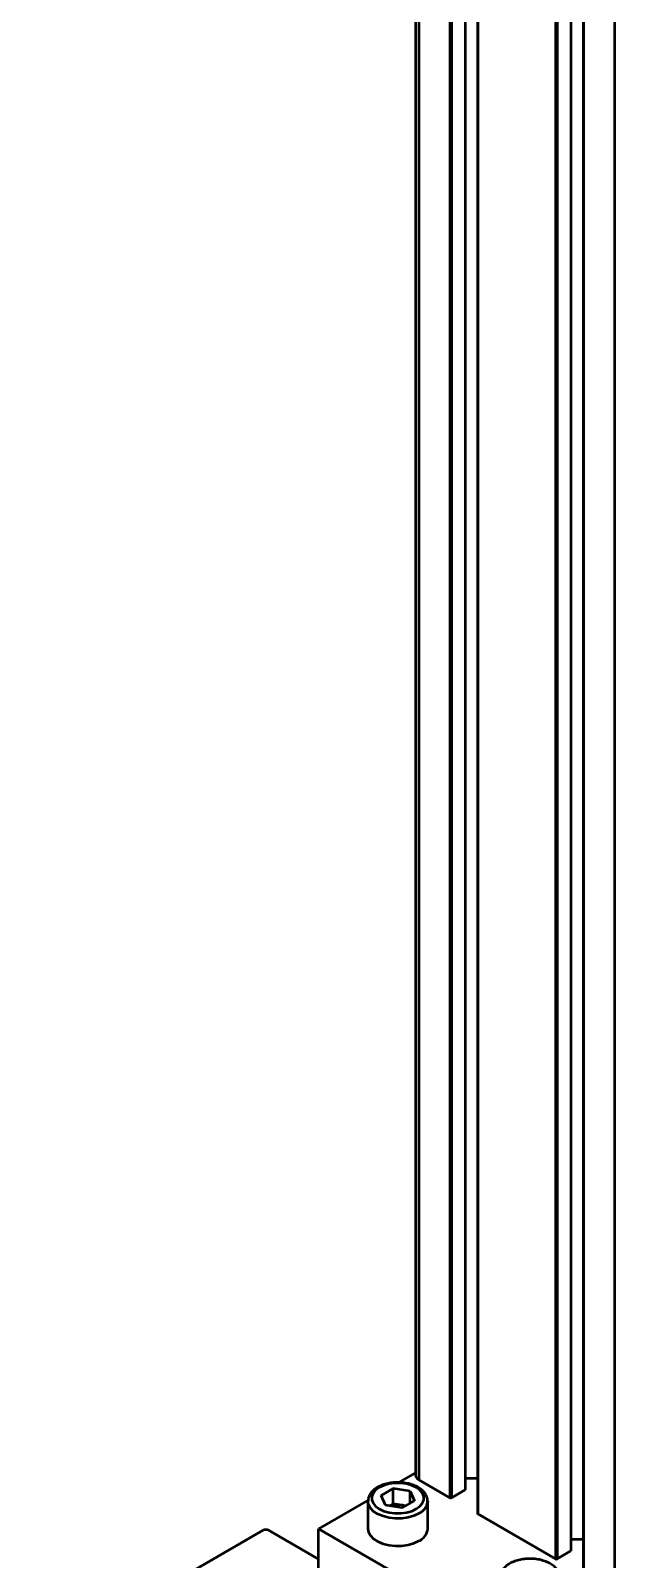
# Model space of a CAD drawing. Header units: millimetres. Extents: x 32504 to 36677, y 41990 to 42879.
# Drawn here: x 33404.2 to 33435.5, y 42383.7 to 42465.5 of the extents above; entities that cross this region are included whole.
import ezdxf

# ---------------------------------------------------------------- set-up
doc = ezdxf.new("R2010")
doc.units = ezdxf.units.MM
doc.layers.add('Net_dam', color=7, linetype='Continuous', lineweight=50)

msp = doc.modelspace()

# ---------------------------------------------------------------- linework, layer by layer
at = {"layer": 'Net_dam'}
for p, q in [((33424.8367, 42713.2077), (33424.8367, 42388.2245)), ((33425.0125, 42712.9628), (33425.0125, 42387.9795)), ((33426.6671, 42712.0076), (33426.6671, 42387.0243)), ((33426.752, 42711.9586), (33426.752, 42387.0243)), ((33427.4874, 42711.5341), (33427.4874, 42387.4489)), ((33428.1486, 42711.1523), (33428.1486, 42386.1834)), ((33428.1662, 42711.1422), (33428.1662, 42386.1589)), ((33432.324, 42708.7419), (33432.324, 42383.7587)), ((33432.4088, 42708.693), (33432.4088, 42383.7587)), ((33433.1442, 42708.2684), (33433.1442, 42384.1832)), ((33433.8055, 42707.8867), (33433.8055, 42382.9178)), ((33433.823, 42707.8766), (33433.823, 42382.8933)), ((33435.4777, 42706.9214), (33435.4777, 42381.9381)), ((33424.8367, 42388.3679), (33423.9221, 42387.8399)), ((33425.0125, 42387.9795), (33426.6671, 42387.0243)), ((33427.4874, 42388.0801), (33428.1486, 42388.0801)), ((33422.2883, 42386.8967), (33419.6385, 42385.367)), ((33423.6413, 42387.5168), (33422.986, 42387.1386)), ((33423.2259, 42386.6218), (33422.986, 42387.1386)), ((33424.5364, 42387.3784), (33423.6413, 42387.5168)), ((33423.6413, 42386.7003), (33423.6413, 42387.5168)), ((33424.5364, 42387.3784), (33424.7762, 42386.8617)), ((33424.5364, 42386.7232), (33424.5364, 42387.3784)), ((33426.752, 42387.0243), (33427.4874, 42387.4489)), ((33422.2811, 42386.8368), (33422.2811, 42385.367)), ((33424.1209, 42386.4834), (33423.2259, 42386.6218)), ((33423.6413, 42386.7003), (33423.4463, 42386.5877)), ((33424.0888, 42386.6311), (33423.6413, 42386.7003)), ((33424.3159, 42386.5959), (33424.0888, 42386.6311)), ((33424.1209, 42386.4834), (33424.7762, 42386.8617)), ((33425.4811, 42386.8368), (33425.4804, 42386.8098)), ((33425.4811, 42385.367), (33425.4811, 42386.8368)), ((33428.1662, 42386.1589), (33432.324, 42383.7587)), ((33416.6686, 42385.2842), (33404.2235, 42378.0998)), ((33419.6385, 42383.733), (33416.9515, 42385.2842)), ((33430.9522, 42378.8358), (33419.6385, 42385.367)), ((33419.6385, 42382.9174), (33419.6385, 42385.367)), ((33433.1442, 42384.8145), (33433.8055, 42384.8145)), ((33432.4088, 42383.7587), (33433.1442, 42384.1832))]:
    msp.add_line(p, q, dxfattribs=at)
at = {"layer": 'Net_dam', "flags": 128}
for points in [[(33424.8711, 42386.4286), (33425.0665, 42386.5701), (33425.2025, 42386.7332), (33425.2723, 42386.9096), (33425.2723, 42387.0906), (33425.2025, 42387.267), (33425.0665, 42387.4301), (33424.8711, 42387.5716), (33424.626, 42387.6844), (33424.3435, 42387.763), (33424.0379, 42387.8032), (33423.7244, 42387.8032), (33423.4187, 42387.763), (33423.1363, 42387.6844), (33422.8912, 42387.5716), (33422.6957, 42387.4301), (33422.5597, 42387.267), (33422.4899, 42387.0906), (33422.4899, 42386.9096), (33422.5597, 42386.7332), (33422.6957, 42386.5701), (33422.8912, 42386.4286), (33423.1363, 42386.3158), (33423.4187, 42386.2373), (33423.7244, 42386.197), (33424.0379, 42386.197), (33424.3435, 42386.2373), (33424.626, 42386.3158), (33424.8711, 42386.4286)], [(33425.0125, 42386.1837), (33424.7428, 42386.0585), (33424.4329, 42385.9698), (33424.0971, 42385.9216), (33423.7513, 42385.9162), (33423.4115, 42385.9538), (33423.0937, 42386.0328), (33422.8127, 42386.1493), (33422.5816, 42386.2979), (33422.4113, 42386.4718), (33422.3098, 42386.6627), (33422.2812, 42386.8451)], [(33422.2811, 42385.367), (33422.3098, 42385.193), (33422.4113, 42385.002), (33422.5816, 42384.8282), (33422.8127, 42384.6795), (33423.0937, 42384.563), (33423.4115, 42384.4841), (33423.7513, 42384.4464), (33424.0971, 42384.4518), (33424.4329, 42384.5), (33424.7428, 42384.5888), (33425.0125, 42384.7139)]]:
    msp.add_lwpolyline(points, dxfattribs=at)
at = {"layer": 'Net_dam'}
for centre, radius, start, end in [((33425.137, 42388.2544), 0.3018, 185.694799, 245.625342), ((33426.7095, 42387.1062), 0.0922, 242.609672, 297.390328), ((33423.8804, 42385.3457), 1.3021, 80.787989, 108.122256), ((33423.9162, 42385.4817), 1.1622, 71.170238, 81.458866), ((33424.6859, 42386.9156), 0.8015, 294.042393, 352.412107), ((33428.1786, 42386.1864), 0.0302, 185.694799, 245.625342), ((33416.81, 42385.0113), 0.3074, 62.609672, 117.390328), ((33424.6931, 42385.4378), 0.7912, 293.81015, 354.869709), ((33432.3664, 42383.8406), 0.0922, 242.609672, 297.390328)]:
    msp.add_arc(centre, radius, start, end, dxfattribs=at)
for points in [[(33425.472, 42386.8032), (33425.4753, 42386.8419), (33425.4842, 42386.9488), (33425.4279, 42387.1207), (33425.3165, 42387.3052), (33425.1492, 42387.4701), (33424.9322, 42387.612), (33424.6709, 42387.725), (33424.3772, 42387.8037), (33424.0642, 42387.8451), (33423.7444, 42387.8479), (33423.4296, 42387.8121), (33423.1316, 42387.7385), (33422.8611, 42387.6286), (33422.6289, 42387.4839), (33422.4513, 42387.3136), (33422.3379, 42387.1264), (33422.2824, 42386.9689), (33422.2875, 42386.8754), (33422.2891, 42386.8476)], [(33432.5431, 42382.7212), (33432.5463, 42382.7598), (33432.5552, 42382.8668), (33432.499, 42383.0387), (33432.3876, 42383.2231), (33432.2203, 42383.388), (33432.0033, 42383.53), (33431.742, 42383.643), (33431.4483, 42383.7217), (33431.1353, 42383.7631), (33430.8155, 42383.7659), (33430.5007, 42383.7301), (33430.2027, 42383.6565), (33429.9322, 42383.5465), (33429.7, 42383.4019), (33429.5224, 42383.2315), (33429.409, 42383.0444), (33429.3535, 42382.8869), (33429.3586, 42382.7934), (33429.3601, 42382.7655)]]:
    msp.add_open_spline(points, degree=3, knots=[0, 0, 0, 0, 0.0331807, 0.0917868, 0.150531, 0.2114783, 0.2749359, 0.33974, 0.4046573, 0.4693761, 0.5339836, 0.598665, 0.6635726, 0.7289283, 0.7949114, 0.8613628, 0.9197905, 0.9761135, 1, 1, 1, 1], dxfattribs=at)

doc.saveas('drawing.dxf')
